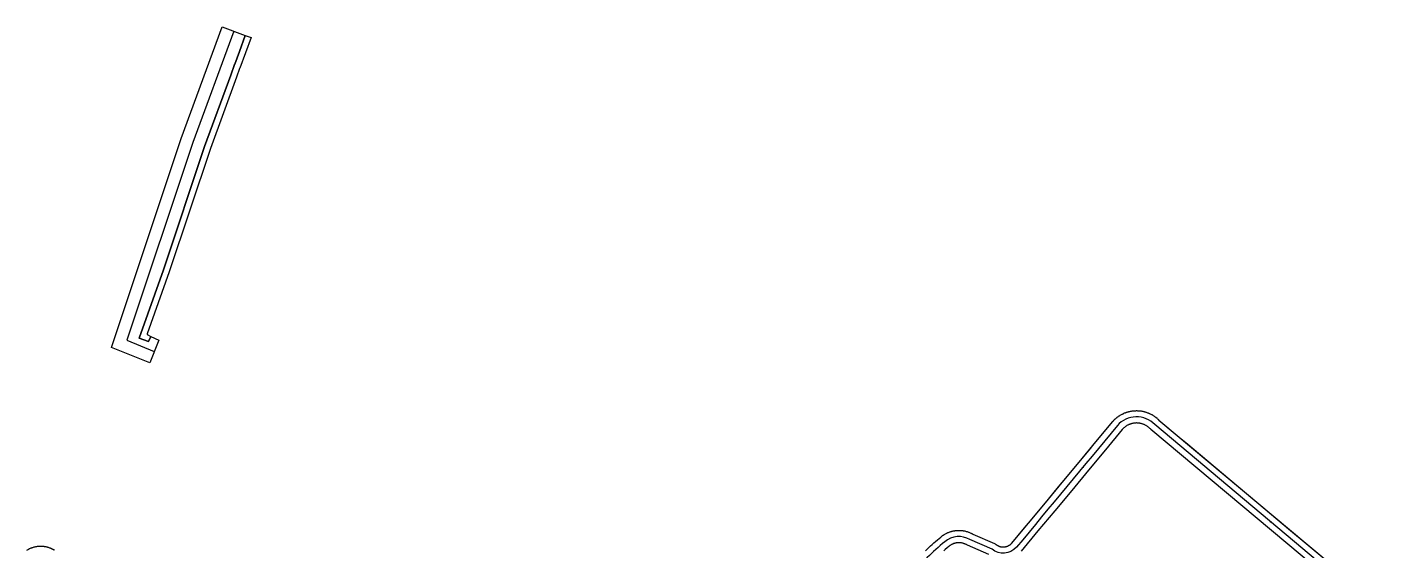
# Model space of a CAD drawing. Header units: inches. Extents: x 87993 to 113012, y 435073 to 454214.
# Drawn here: x 92687 to 93233, y 441507 to 441718 of the extents above; entities that cross this region are included whole.
import ezdxf

# ---------------------------------------------------------------- set-up
doc = ezdxf.new("R2010")
doc.units = ezdxf.units.IN
doc.header["$MEASUREMENT"] = 0
for name, color, linetype, true_color in [('As_waterkering_PLSA', 7, 'Continuous', 0x58e833), ('As_waterkering_ZES', 7, 'Continuous', 0x00e84b), ('Beschermingszone_PLSA', 7, 'Continuous', 0xa8e862), ('Grens_bebouwingsvrije_zone_ZES', 7, 'Continuous', 0xa4e805), ('Kernzone_PLSA', 7, 'Continuous', 0x4ce81c), ('Kernzone_ZES', 7, 'Continuous', 0xf3e833), ('Referentiepunten_ZES', 7, 'Continuous', 0xb0e81c)]:
    doc.layers.add(name, color=color, linetype=linetype, true_color=true_color)

msp = doc.modelspace()

# ---------------------------------------------------------------- linework, layer by layer
at = {"layer": 'As_waterkering_PLSA'}
msp.add_lwpolyline([(92770.82, 441716.54), (92754.33, 441671.47), (92727.54, 441591.44), (92738.69, 441586.91)], dxfattribs=at)
at = {"layer": 'As_waterkering_ZES'}
msp.add_lwpolyline([(93260.81, 441507.45, 0.021279), (93241.63, 441488.99, -0.517164), (93228.23, 441487.12), (93223.2, 441490.7), (93143.76, 441557.29, 0.44319), (93128.64, 441556.92, -0.001017), (93087.71, 441507.65, -0.394293), (93077.86, 441506.85), (93068.93, 441510.77, 0.322663), (93058.73, 441509.89, 0.042993), (93045.1, 441496.57), (92981.36, 441419.5), (92960.65, 441393.56), (92955.04, 441386.62)], format="xyb", dxfattribs=at)
at = {"layer": 'Beschermingszone_PLSA'}
msp.add_lwpolyline([(92735.77, 441593.82), (92737.22, 441592.91), (92736.29, 441590.96), (92732.59, 441592.34), (92742.36, 441619.96), (92759.05, 441669.82), (92769.62, 441698.72), (92771.1, 441703.09), (92771.1, 441703.09), (92771.1, 441703.09), (92771.1, 441703.09), (92771.11, 441703.1), (92771.11, 441703.1), (92771.11, 441703.1), (92771.11, 441703.1), (92771.11, 441703.1), (92771.11, 441703.1), (92771.11, 441703.1), (92771.11, 441703.1), (92771.11, 441703.1), (92771.11, 441703.1), (92771.11, 441703.1), (92771.11, 441703.1), (92771.11, 441703.1), (92771.12, 441703.1), (92771.12, 441703.1), (92771.12, 441703.1), (92771.12, 441703.1), (92771.12, 441703.11), (92771.12, 441703.11), (92771.12, 441703.11), (92771.12, 441703.11), (92771.12, 441703.11), (92771.12, 441703.11), (92771.12, 441703.11), (92771.12, 441703.11), (92771.13, 441703.11), (92771.13, 441703.11), (92771.13, 441703.11), (92771.13, 441703.11), (92771.13, 441703.11), (92771.13, 441703.11), (92771.13, 441703.11), (92771.13, 441703.11), (92771.13, 441703.11), (92771.13, 441703.12), (92771.13, 441703.12), (92771.13, 441703.12), (92771.13, 441703.12), (92771.14, 441703.12), (92771.14, 441703.12), (92771.14, 441703.12), (92771.14, 441703.12), (92771.14, 441703.12), (92771.14, 441703.12), (92771.14, 441703.12), (92771.14, 441703.12), (92771.14, 441703.12), (92771.14, 441703.12), (92771.14, 441703.12), (92771.14, 441703.12), (92771.15, 441703.12), (92771.15, 441703.13), (92771.15, 441703.13), (92771.15, 441703.13), (92771.15, 441703.13), (92771.15, 441703.13), (92771.15, 441703.13), (92771.15, 441703.13), (92771.15, 441703.13), (92771.15, 441703.13), (92771.15, 441703.13), (92771.15, 441703.13), (92771.15, 441703.13), (92771.16, 441703.13), (92771.16, 441703.13), (92771.16, 441703.13), (92771.16, 441703.13), (92771.16, 441703.13), (92771.16, 441703.13), (92771.16, 441703.14), (92771.16, 441703.14), (92771.16, 441703.14), (92771.16, 441703.14), (92771.16, 441703.14), (92771.16, 441703.14), (92771.17, 441703.14), (92771.17, 441703.14), (92771.17, 441703.14), (92771.17, 441703.14), (92771.17, 441703.14), (92771.17, 441703.14), (92771.17, 441703.14), (92771.17, 441703.14), (92771.17, 441703.14), (92771.17, 441703.14), (92771.17, 441703.14), (92771.17, 441703.15), (92771.18, 441703.15), (92771.18, 441703.15), (92771.18, 441703.15), (92771.18, 441703.15), (92771.18, 441703.15), (92771.18, 441703.15), (92771.18, 441703.15), (92771.18, 441703.15), (92771.18, 441703.15), (92771.18, 441703.15), (92771.18, 441703.15), (92771.18, 441703.15), (92771.18, 441703.15), (92771.19, 441703.15), (92771.19, 441703.15), (92771.19, 441703.15), (92771.19, 441703.15), (92771.19, 441703.16), (92771.19, 441703.16), (92771.19, 441703.16), (92771.19, 441703.16), (92771.19, 441703.16), (92771.19, 441703.16), (92771.19, 441703.16), (92771.19, 441703.16), (92771.2, 441703.16), (92771.2, 441703.16), (92771.2, 441703.16), (92771.2, 441703.16), (92771.2, 441703.16), (92771.2, 441703.16), (92771.2, 441703.16), (92771.2, 441703.16), (92771.2, 441703.16), (92771.2, 441703.16), (92771.2, 441703.17), (92771.2, 441703.17), (92771.21, 441703.17), (92771.21, 441703.17), (92771.21, 441703.17), (92771.21, 441703.17), (92771.21, 441703.17), (92771.21, 441703.17), (92771.21, 441703.17), (92771.21, 441703.17), (92771.21, 441703.17), (92771.21, 441703.17), (92771.21, 441703.17), (92771.21, 441703.17), (92771.22, 441703.17), (92771.22, 441703.17), (92771.22, 441703.17), (92771.22, 441703.17), (92771.22, 441703.18), (92771.22, 441703.18), (92771.22, 441703.18), (92771.22, 441703.18), (92771.22, 441703.18), (92771.22, 441703.18), (92771.22, 441703.18), (92771.22, 441703.18), (92771.23, 441703.18), (92771.23, 441703.18), (92771.23, 441703.18), (92771.23, 441703.18), (92771.23, 441703.18), (92771.23, 441703.18), (92771.23, 441703.18), (92771.23, 441703.18), (92771.23, 441703.18), (92771.23, 441703.18), (92771.23, 441703.19), (92771.23, 441703.19), (92771.24, 441703.19), (92771.24, 441703.19), (92771.24, 441703.19), (92771.24, 441703.19), (92771.24, 441703.19), (92771.24, 441703.19), (92771.24, 441703.19), (92771.24, 441703.19), (92771.24, 441703.19), (92771.24, 441703.19), (92771.24, 441703.19), (92771.24, 441703.19), (92771.24, 441703.19), (92771.25, 441703.19), (92771.25, 441703.19), (92771.25, 441703.19), (92771.25, 441703.2), (92771.25, 441703.2), (92771.25, 441703.2), (92771.25, 441703.2), (92771.25, 441703.2), (92771.25, 441703.2), (92771.25, 441703.2), (92771.25, 441703.2), (92771.25, 441703.2), (92771.26, 441703.2), (92771.26, 441703.2), (92771.26, 441703.2), (92771.26, 441703.2), (92771.26, 441703.2), (92771.26, 441703.2), (92771.26, 441703.2), (92771.26, 441703.2), (92771.26, 441703.2), (92771.26, 441703.2), (92771.26, 441703.21), (92771.26, 441703.21), (92771.26, 441703.21), (92773.13, 441708.29), (92775.52, 441714.82), (92777.86, 441713.96), (92773.34, 441701.6), (92773.21, 441701.51), (92771.98, 441697.89), (92761.41, 441669), (92744.72, 441619.14), (92735.83, 441594)], close=True, dxfattribs=at)
at = {"layer": 'Grens_bebouwingsvrije_zone_ZES'}
for points in [[(93050.89, 441506.28), (93051.56, 441506.92), (93052.24, 441507.55), (93052.93, 441508.18), (93053.62, 441508.8), (93054.31, 441509.41), (93055.01, 441510.02), (93055.72, 441510.63), (93056.43, 441511.23), (93057.13, 441511.81), (93057.33, 441511.98), (93057.39, 441512.02), (93057.59, 441512.18), (93057.65, 441512.23), (93057.86, 441512.38), (93057.92, 441512.43), (93058.14, 441512.57), (93058.2, 441512.62), (93058.42, 441512.76), (93058.48, 441512.8), (93058.7, 441512.93), (93058.76, 441512.97), (93058.99, 441513.1), (93059.06, 441513.14), (93059.29, 441513.26), (93059.35, 441513.29), (93059.59, 441513.41), (93059.65, 441513.44), (93059.89, 441513.55), (93059.96, 441513.58), (93060.2, 441513.68), (93060.27, 441513.7), (93060.51, 441513.8), (93060.57, 441513.82), (93060.82, 441513.91), (93060.89, 441513.93), (93061.14, 441514.01), (93061.21, 441514.04), (93061.46, 441514.11), (93061.54, 441514.13), (93061.79, 441514.19), (93061.86, 441514.21), (93062.11, 441514.27), (93062.19, 441514.28), (93062.44, 441514.33), (93062.5, 441514.34), (93062.55, 441514.35), (93062.77, 441514.38), (93062.85, 441514.39), (93063.1, 441514.43), (93063.18, 441514.44), (93063.44, 441514.46), (93063.51, 441514.47), (93063.77, 441514.49), (93063.85, 441514.49), (93064.11, 441514.5), (93064.18, 441514.51), (93064.45, 441514.51), (93064.51, 441514.51), (93064.77, 441514.5), (93064.85, 441514.5), (93065.11, 441514.49), (93065.18, 441514.48), (93065.44, 441514.46), (93065.52, 441514.46), (93065.78, 441514.43), (93065.85, 441514.42), (93066.11, 441514.39), (93066.18, 441514.37), (93066.45, 441514.33), (93066.51, 441514.32), (93066.77, 441514.27), (93066.84, 441514.25), (93067.09, 441514.19), (93067.16, 441514.18), (93067.42, 441514.11), (93067.49, 441514.09), (93067.74, 441514.02), (93067.81, 441513.99), (93068.06, 441513.91), (93068.13, 441513.89), (93068.38, 441513.8), (93068.44, 441513.78), (93068.68, 441513.68), (93068.75, 441513.65), (93068.99, 441513.55), (93069.06, 441513.52), (93069.29, 441513.41), (93069.36, 441513.38), (93069.59, 441513.26), (93069.66, 441513.23), (93069.89, 441513.1), (93069.95, 441513.07), (93070.06, 441513.01), (93078.86, 441509.14), (93079.11, 441509.02), (93079.38, 441508.84), (93079.53, 441508.72), (93079.66, 441508.63), (93079.79, 441508.54), (93079.92, 441508.46), (93080.06, 441508.38), (93080.19, 441508.31), (93080.33, 441508.24), (93080.47, 441508.18), (93080.61, 441508.12), (93080.76, 441508.06), (93080.91, 441508.01), (93081.05, 441507.97), (93081.2, 441507.93), (93081.35, 441507.89), (93081.5, 441507.86), (93081.66, 441507.84), (93081.81, 441507.82), (93081.96, 441507.8), (93082.12, 441507.79), (93082.28, 441507.79), (93082.43, 441507.79), (93082.58, 441507.79), (93082.74, 441507.8), (93082.89, 441507.82), (93083.04, 441507.84), (93083.2, 441507.86), (93083.35, 441507.89), (93083.5, 441507.93), (93083.65, 441507.97), (93083.8, 441508.01), (93083.95, 441508.06), (93084.09, 441508.11), (93084.23, 441508.17), (93084.38, 441508.24), (93084.52, 441508.31), (93084.65, 441508.38), (93084.79, 441508.45), (93084.92, 441508.54), (93085.05, 441508.62), (93085.17, 441508.71), (93085.29, 441508.8), (93085.42, 441508.9), (93085.53, 441509.01), (93085.64, 441509.11), (93085.75, 441509.22), (93085.84, 441509.31), (93091.07, 441515.58), (93092.62, 441517.45), (93098, 441523.91), (93099.45, 441525.65), (93104.81, 441532.09), (93106.28, 441533.86), (93109.01, 441537.15), (93113.1, 441542.07), (93117.81, 441547.76), (93118.11, 441548.12), (93119.91, 441550.29), (93126.72, 441558.52), (93126.77, 441558.58), (93126.96, 441558.79), (93127.01, 441558.84), (93127.2, 441559.05), (93127.25, 441559.1), (93127.45, 441559.3), (93127.5, 441559.35), (93127.71, 441559.54), (93127.76, 441559.59), (93127.97, 441559.78), (93128.02, 441559.83), (93128.24, 441560.02), (93128.29, 441560.06), (93128.51, 441560.23), (93128.57, 441560.28), (93128.79, 441560.45), (93128.85, 441560.49), (93129.08, 441560.65), (93129.13, 441560.69), (93129.37, 441560.85), (93129.43, 441560.89), (93129.67, 441561.04), (93129.73, 441561.08), (93129.97, 441561.23), (93130.02, 441561.25), (93130.28, 441561.4), (93130.34, 441561.43), (93130.59, 441561.57), (93130.65, 441561.6), (93130.91, 441561.72), (93130.97, 441561.75), (93131.23, 441561.87), (93131.29, 441561.9), (93131.55, 441562.01), (93131.62, 441562.03), (93131.88, 441562.14), (93131.94, 441562.16), (93132.21, 441562.26), (93132.28, 441562.28), (93132.55, 441562.37), (93132.62, 441562.39), (93132.89, 441562.47), (93132.95, 441562.49), (93133.14, 441562.54), (93133.23, 441562.56), (93133.3, 441562.58), (93133.57, 441562.65), (93133.64, 441562.66), (93133.92, 441562.72), (93133.99, 441562.73), (93134.27, 441562.78), (93134.33, 441562.79), (93134.61, 441562.84), (93134.68, 441562.84), (93134.96, 441562.88), (93135.03, 441562.89), (93135.32, 441562.91), (93135.39, 441562.92), (93135.67, 441562.94), (93135.74, 441562.94), (93136.02, 441562.95), (93136.09, 441562.95), (93136.39, 441562.96), (93136.44, 441562.96), (93136.73, 441562.95), (93136.8, 441562.95), (93137.08, 441562.94), (93137.15, 441562.93), (93137.43, 441562.91), (93137.5, 441562.91), (93137.79, 441562.88), (93137.85, 441562.87), (93138.14, 441562.83), (93138.2, 441562.82), (93138.48, 441562.78), (93138.54, 441562.77), (93138.75, 441562.73), (93138.83, 441562.72), (93138.9, 441562.7), (93139.18, 441562.64), (93139.25, 441562.63), (93139.52, 441562.56), (93139.59, 441562.54), (93139.86, 441562.47), (93139.93, 441562.45), (93140.2, 441562.37), (93140.27, 441562.35), (93140.54, 441562.26), (93140.6, 441562.23), (93140.87, 441562.14), (93140.93, 441562.11), (93141.2, 441562.01), (93141.26, 441561.98), (93141.52, 441561.87), (93141.59, 441561.84), (93141.84, 441561.72), (93141.91, 441561.69), (93142.16, 441561.56), (93142.22, 441561.53), (93142.47, 441561.4), (93142.53, 441561.36), (93142.79, 441561.22), (93142.84, 441561.19), (93143.08, 441561.04), (93143.14, 441561), (93143.38, 441560.85), (93143.44, 441560.81), (93143.67, 441560.65), (93143.73, 441560.61), (93143.96, 441560.44), (93144.01, 441560.4), (93144.24, 441560.23), (93144.29, 441560.19), (93144.53, 441560), (93144.57, 441559.96), (93144.78, 441559.78), (93144.83, 441559.73), (93145.04, 441559.54), (93145.09, 441559.49), (93145.3, 441559.29), (93145.35, 441559.25), (93145.46, 441559.13), (93153.64, 441552.27), (93156.3, 441550.04), (93174.2, 441535.04), (93185.08, 441525.92), (93198.69, 441514.51), (93211.38, 441503.87)], [(92687.11, 441506.5), (92687.33, 441506.63), (92687.39, 441506.67), (92687.61, 441506.8), (92687.68, 441506.84), (92687.9, 441506.96), (92687.97, 441506.99), (92688.2, 441507.1), (92688.27, 441507.14), (92688.5, 441507.24), (92688.57, 441507.27), (92688.8, 441507.37), (92688.88, 441507.4), (92689.13, 441507.49), (92689.19, 441507.51), (92689.42, 441507.6), (92689.5, 441507.62), (92689.74, 441507.69), (92689.82, 441507.72), (92690.06, 441507.78), (92690.14, 441507.8), (92690.38, 441507.86), (92690.46, 441507.88), (92690.7, 441507.93), (92690.78, 441507.94), (92691.03, 441507.99), (92691.11, 441508), (92691.36, 441508.04), (92691.43, 441508.05), (92691.68, 441508.07), (92691.76, 441508.08), (92692.01, 441508.1), (92692.09, 441508.1), (92692.34, 441508.12), (92692.42, 441508.12), (92692.69, 441508.12), (92692.75, 441508.12), (92693, 441508.12), (92693.08, 441508.11), (92693.33, 441508.1), (92693.41, 441508.1), (92693.66, 441508.08), (92693.74, 441508.07), (92693.99, 441508.04), (92694.07, 441508.03), (92694.32, 441507.99), (92694.4, 441507.98), (92694.65, 441507.94), (92694.72, 441507.92), (92694.97, 441507.87), (92695.05, 441507.85), (92695.09, 441507.84), (92695.29, 441507.79), (92695.37, 441507.77), (92695.61, 441507.7), (92695.69, 441507.68), (92695.93, 441507.61), (92696, 441507.58), (92696.25, 441507.49), (92696.31, 441507.47), (92696.55, 441507.38), (92696.62, 441507.35), (92696.85, 441507.26), (92696.92, 441507.22), (92697.15, 441507.12), (92697.22, 441507.08), (92697.45, 441506.97), (92697.52, 441506.94), (92697.74, 441506.82), (92697.81, 441506.78), (92698.03, 441506.65), (92698.1, 441506.61), (92698.31, 441506.48)]]:
    msp.add_lwpolyline(points, dxfattribs=at)
at = {"layer": 'Kernzone_PLSA'}
msp.add_lwpolyline([(92771.26, 441703.21), (92771.26, 441703.21), (92771.26, 441703.2), (92771.26, 441703.2), (92771.26, 441703.2), (92771.26, 441703.2), (92771.26, 441703.2), (92771.26, 441703.2), (92771.26, 441703.2), (92771.26, 441703.2), (92771.26, 441703.2), (92771.26, 441703.2), (92771.25, 441703.2), (92771.25, 441703.2), (92771.25, 441703.2), (92771.25, 441703.2), (92771.25, 441703.2), (92771.25, 441703.2), (92771.25, 441703.2), (92771.25, 441703.2), (92771.25, 441703.2), (92771.25, 441703.19), (92771.25, 441703.19), (92771.25, 441703.19), (92771.24, 441703.19), (92771.24, 441703.19), (92771.24, 441703.19), (92771.24, 441703.19), (92771.24, 441703.19), (92771.24, 441703.19), (92771.24, 441703.19), (92771.24, 441703.19), (92771.24, 441703.19), (92771.24, 441703.19), (92771.24, 441703.19), (92771.24, 441703.19), (92771.24, 441703.19), (92771.23, 441703.19), (92771.23, 441703.19), (92771.23, 441703.18), (92771.23, 441703.18), (92771.23, 441703.18), (92771.23, 441703.18), (92771.23, 441703.18), (92771.23, 441703.18), (92771.23, 441703.18), (92771.23, 441703.18), (92771.23, 441703.18), (92771.23, 441703.18), (92771.22, 441703.18), (92771.22, 441703.18), (92771.22, 441703.18), (92771.22, 441703.18), (92771.22, 441703.18), (92771.22, 441703.18), (92771.22, 441703.18), (92771.22, 441703.18), (92771.22, 441703.17), (92771.22, 441703.17), (92771.22, 441703.17), (92771.22, 441703.17), (92771.21, 441703.17), (92771.21, 441703.17), (92771.21, 441703.17), (92771.21, 441703.17), (92771.21, 441703.17), (92771.21, 441703.17), (92771.21, 441703.17), (92771.21, 441703.17), (92771.21, 441703.17), (92771.21, 441703.17), (92771.21, 441703.17), (92771.21, 441703.17), (92771.2, 441703.17), (92771.2, 441703.17), (92771.2, 441703.16), (92771.2, 441703.16), (92771.2, 441703.16), (92771.2, 441703.16), (92771.2, 441703.16), (92771.2, 441703.16), (92771.2, 441703.16), (92771.2, 441703.16), (92771.2, 441703.16), (92771.2, 441703.16), (92771.19, 441703.16), (92771.19, 441703.16), (92771.19, 441703.16), (92771.19, 441703.16), (92771.19, 441703.16), (92771.19, 441703.16), (92771.19, 441703.16), (92771.19, 441703.16), (92771.19, 441703.15), (92771.19, 441703.15), (92771.19, 441703.15), (92771.19, 441703.15), (92771.18, 441703.15), (92771.18, 441703.15), (92771.18, 441703.15), (92771.18, 441703.15), (92771.18, 441703.15), (92771.18, 441703.15), (92771.18, 441703.15), (92771.18, 441703.15), (92771.18, 441703.15), (92771.18, 441703.15), (92771.18, 441703.15), (92771.18, 441703.15), (92771.18, 441703.15), (92771.17, 441703.15), (92771.17, 441703.14), (92771.17, 441703.14), (92771.17, 441703.14), (92771.17, 441703.14), (92771.17, 441703.14), (92771.17, 441703.14), (92771.17, 441703.14), (92771.17, 441703.14), (92771.17, 441703.14), (92771.17, 441703.14), (92771.17, 441703.14), (92771.16, 441703.14), (92771.16, 441703.14), (92771.16, 441703.14), (92771.16, 441703.14), (92771.16, 441703.14), (92771.16, 441703.14), (92771.16, 441703.13), (92771.16, 441703.13), (92771.16, 441703.13), (92771.16, 441703.13), (92771.16, 441703.13), (92771.16, 441703.13), (92771.15, 441703.13), (92771.15, 441703.13), (92771.15, 441703.13), (92771.15, 441703.13), (92771.15, 441703.13), (92771.15, 441703.13), (92771.15, 441703.13), (92771.15, 441703.13), (92771.15, 441703.13), (92771.15, 441703.13), (92771.15, 441703.13), (92771.15, 441703.13), (92771.15, 441703.12), (92771.14, 441703.12), (92771.14, 441703.12), (92771.14, 441703.12), (92771.14, 441703.12), (92771.14, 441703.12), (92771.14, 441703.12), (92771.14, 441703.12), (92771.14, 441703.12), (92771.14, 441703.12), (92771.14, 441703.12), (92771.14, 441703.12), (92771.14, 441703.12), (92771.13, 441703.12), (92771.13, 441703.12), (92771.13, 441703.12), (92771.13, 441703.12), (92771.13, 441703.11), (92771.13, 441703.11), (92771.13, 441703.11), (92771.13, 441703.11), (92771.13, 441703.11), (92771.13, 441703.11), (92771.13, 441703.11), (92771.13, 441703.11), (92771.13, 441703.11), (92771.12, 441703.11), (92771.12, 441703.11), (92771.12, 441703.11), (92771.12, 441703.11), (92771.12, 441703.11), (92771.12, 441703.11), (92771.12, 441703.11), (92771.12, 441703.11), (92771.12, 441703.1), (92771.12, 441703.1), (92771.12, 441703.1), (92771.12, 441703.1), (92771.11, 441703.1), (92771.11, 441703.1), (92771.11, 441703.1), (92771.11, 441703.1), (92771.11, 441703.1), (92771.11, 441703.1), (92771.11, 441703.1), (92771.11, 441703.1), (92771.11, 441703.1), (92771.11, 441703.1), (92771.11, 441703.1), (92771.11, 441703.1), (92771.11, 441703.1), (92771.1, 441703.09), (92771.1, 441703.09), (92771.1, 441703.09), (92771.1, 441703.09), (92771.1, 441703.09), (92769.62, 441698.72), (92759.05, 441669.82), (92742.36, 441619.96), (92732.59, 441592.34), (92736.29, 441590.96), (92737.22, 441592.91), (92740.57, 441591.55), (92736.81, 441582.28), (92721.31, 441588.57), (92749.61, 441673.13), (92766.13, 441718.26), (92775.52, 441714.82), (92773.13, 441708.29)], close=True, dxfattribs=at)
at = {"layer": 'Kernzone_ZES'}
for points in [[(93050.89, 441506.28), (93051.56, 441506.92), (93052.24, 441507.55), (93052.93, 441508.18), (93053.62, 441508.8), (93054.31, 441509.41), (93055.01, 441510.02), (93055.72, 441510.63), (93056.43, 441511.23), (93057.13, 441511.81), (93057.33, 441511.98), (93057.39, 441512.02), (93057.59, 441512.18), (93057.65, 441512.23), (93057.86, 441512.38), (93057.92, 441512.43), (93058.14, 441512.57), (93058.2, 441512.62), (93058.42, 441512.76), (93058.48, 441512.8), (93058.7, 441512.93), (93058.76, 441512.97), (93058.99, 441513.1), (93059.06, 441513.14), (93059.29, 441513.26), (93059.35, 441513.29), (93059.59, 441513.41), (93059.65, 441513.44), (93059.89, 441513.55), (93059.96, 441513.58), (93060.2, 441513.68), (93060.27, 441513.7), (93060.51, 441513.8), (93060.57, 441513.82), (93060.82, 441513.91), (93060.89, 441513.93), (93061.14, 441514.01), (93061.21, 441514.04), (93061.46, 441514.11), (93061.54, 441514.13), (93061.79, 441514.19), (93061.86, 441514.21), (93062.11, 441514.27), (93062.19, 441514.28), (93062.44, 441514.33), (93062.5, 441514.34), (93062.77, 441514.38), (93062.85, 441514.39), (93063.1, 441514.43), (93063.18, 441514.44), (93063.44, 441514.46), (93063.51, 441514.47), (93063.77, 441514.49), (93063.85, 441514.49), (93064.11, 441514.5), (93064.18, 441514.51), (93064.45, 441514.51), (93064.51, 441514.51), (93064.77, 441514.5), (93064.85, 441514.5), (93065.11, 441514.49), (93065.18, 441514.48), (93065.44, 441514.46), (93065.52, 441514.46), (93065.78, 441514.43), (93065.85, 441514.42), (93066.11, 441514.39), (93066.18, 441514.37), (93066.45, 441514.33), (93066.51, 441514.32), (93066.77, 441514.27), (93066.84, 441514.25), (93067.09, 441514.19), (93067.16, 441514.18), (93067.42, 441514.11), (93067.49, 441514.09), (93067.74, 441514.02), (93067.81, 441513.99), (93068.06, 441513.91), (93068.13, 441513.89), (93068.38, 441513.8), (93068.44, 441513.78), (93068.68, 441513.68), (93068.75, 441513.65), (93068.99, 441513.55), (93069.06, 441513.52), (93069.29, 441513.41), (93069.36, 441513.38), (93069.59, 441513.26), (93069.66, 441513.23), (93069.89, 441513.1), (93069.95, 441513.07), (93070.06, 441513.01), (93078.86, 441509.14), (93079.11, 441509.02), (93079.38, 441508.84), (93079.53, 441508.72), (93079.66, 441508.63), (93079.79, 441508.54), (93079.92, 441508.46), (93080.06, 441508.38), (93080.19, 441508.31), (93080.33, 441508.24), (93080.47, 441508.18), (93080.61, 441508.12), (93080.76, 441508.06), (93080.91, 441508.01), (93081.05, 441507.97), (93081.2, 441507.93), (93081.35, 441507.89), (93081.5, 441507.86), (93081.66, 441507.84), (93081.81, 441507.82), (93081.96, 441507.8), (93082.12, 441507.79), (93082.28, 441507.79), (93082.43, 441507.79), (93082.58, 441507.79), (93082.74, 441507.8), (93082.89, 441507.82), (93083.04, 441507.84), (93083.2, 441507.86), (93083.35, 441507.89), (93083.5, 441507.93), (93083.65, 441507.97), (93083.8, 441508.01), (93083.95, 441508.06), (93084.09, 441508.11), (93084.23, 441508.17), (93084.38, 441508.24), (93084.52, 441508.31), (93084.65, 441508.38), (93084.79, 441508.45), (93084.92, 441508.54), (93085.05, 441508.62), (93085.17, 441508.71), (93085.29, 441508.8), (93085.42, 441508.9), (93085.53, 441509.01), (93085.64, 441509.11), (93085.75, 441509.22), (93085.84, 441509.31), (93092.62, 441517.45), (93099.45, 441525.65), (93106.28, 441533.86), (93113.1, 441542.07), (93119.91, 441550.29), (93126.72, 441558.52), (93126.77, 441558.58), (93126.96, 441558.79), (93127.01, 441558.84), (93127.2, 441559.05), (93127.25, 441559.1), (93127.45, 441559.3), (93127.5, 441559.35), (93127.71, 441559.54), (93127.76, 441559.59), (93127.97, 441559.78), (93128.02, 441559.83), (93128.24, 441560.02), (93128.29, 441560.06), (93128.51, 441560.23), (93128.57, 441560.28), (93128.79, 441560.45), (93128.85, 441560.49), (93129.08, 441560.65), (93129.13, 441560.69), (93129.37, 441560.85), (93129.43, 441560.89), (93129.67, 441561.04), (93129.73, 441561.08), (93129.97, 441561.23), (93130.02, 441561.25), (93130.28, 441561.4), (93130.34, 441561.43), (93130.59, 441561.57), (93130.65, 441561.6), (93130.91, 441561.72), (93130.97, 441561.75), (93131.23, 441561.87), (93131.29, 441561.9), (93131.55, 441562.01), (93131.62, 441562.03), (93131.88, 441562.14), (93131.94, 441562.16), (93132.21, 441562.26), (93132.28, 441562.28), (93132.55, 441562.37), (93132.62, 441562.39), (93132.89, 441562.47), (93132.95, 441562.49), (93133.23, 441562.56), (93133.3, 441562.58), (93133.57, 441562.65), (93133.64, 441562.66), (93133.92, 441562.72), (93133.99, 441562.73), (93134.27, 441562.78), (93134.33, 441562.79), (93134.61, 441562.84), (93134.68, 441562.84), (93134.96, 441562.88), (93135.03, 441562.89), (93135.32, 441562.91), (93135.39, 441562.92), (93135.67, 441562.94), (93135.74, 441562.94), (93136.02, 441562.95), (93136.09, 441562.95), (93136.39, 441562.96), (93136.44, 441562.96), (93136.73, 441562.95), (93136.8, 441562.95), (93137.08, 441562.94), (93137.15, 441562.93), (93137.43, 441562.91), (93137.5, 441562.91), (93137.79, 441562.88), (93137.85, 441562.87), (93138.14, 441562.83), (93138.2, 441562.82), (93138.48, 441562.78), (93138.54, 441562.77), (93138.83, 441562.72), (93138.9, 441562.7), (93139.18, 441562.64), (93139.25, 441562.63), (93139.52, 441562.56), (93139.59, 441562.54), (93139.86, 441562.47), (93139.93, 441562.45), (93140.2, 441562.37), (93140.27, 441562.35), (93140.54, 441562.26), (93140.6, 441562.23), (93140.87, 441562.14), (93140.93, 441562.11), (93141.2, 441562.01), (93141.26, 441561.98), (93141.52, 441561.87), (93141.59, 441561.84), (93141.84, 441561.72), (93141.91, 441561.69), (93142.16, 441561.56), (93142.22, 441561.53), (93142.47, 441561.4), (93142.53, 441561.36), (93142.79, 441561.22), (93142.84, 441561.19), (93143.08, 441561.04), (93143.14, 441561), (93143.38, 441560.85), (93143.44, 441560.81), (93143.67, 441560.65), (93143.73, 441560.61), (93143.96, 441560.44), (93144.01, 441560.4), (93144.24, 441560.23), (93144.29, 441560.19), (93144.53, 441560), (93144.57, 441559.96), (93144.78, 441559.78), (93144.83, 441559.73), (93145.04, 441559.54), (93145.09, 441559.49), (93145.3, 441559.29), (93145.35, 441559.25), (93145.46, 441559.13), (93224.73, 441492.68)], [(93221.6, 441488.78), (93142.15, 441555.38), (93141.97, 441555.54), (93141.8, 441555.72), (93141.65, 441555.87), (93141.49, 441556.01), (93141.33, 441556.15), (93141.16, 441556.29), (93140.99, 441556.42), (93140.81, 441556.55), (93140.64, 441556.67), (93140.46, 441556.78), (93140.28, 441556.89), (93140.09, 441557), (93139.9, 441557.1), (93139.71, 441557.2), (93139.51, 441557.29), (93139.32, 441557.37), (93139.12, 441557.45), (93138.92, 441557.53), (93138.72, 441557.59), (93138.51, 441557.66), (93138.3, 441557.71), (93138.09, 441557.76), (93137.89, 441557.81), (93137.68, 441557.85), (93137.46, 441557.88), (93137.25, 441557.91), (93137.04, 441557.93), (93136.82, 441557.94), (93136.61, 441557.95), (93136.39, 441557.96), (93136.18, 441557.96), (93135.97, 441557.95), (93135.76, 441557.93), (93135.54, 441557.91), (93135.32, 441557.89), (93135.12, 441557.85), (93134.9, 441557.82), (93134.69, 441557.77), (93134.48, 441557.72), (93134.28, 441557.67), (93134.07, 441557.61), (93133.87, 441557.54), (93133.67, 441557.47), (93133.47, 441557.39), (93133.27, 441557.31), (93133.07, 441557.22), (93132.88, 441557.12), (93132.69, 441557.02), (93132.51, 441556.92), (93132.33, 441556.81), (93132.14, 441556.69), (93131.97, 441556.57), (93131.79, 441556.45), (93131.62, 441556.32), (93131.46, 441556.19), (93131.29, 441556.05), (93131.13, 441555.9), (93130.98, 441555.75), (93130.82, 441555.6), (93130.68, 441555.45), (93130.54, 441555.29), (93123.76, 441547.1), (93116.95, 441538.88), (93110.12, 441530.66), (93103.3, 441522.45), (93096.47, 441514.25), (93089.63, 441506.04)], [(92687.11, 441506.5), (92687.33, 441506.63), (92687.39, 441506.67), (92687.61, 441506.8), (92687.68, 441506.84), (92687.9, 441506.96), (92687.97, 441506.99), (92688.2, 441507.1), (92688.27, 441507.14), (92688.5, 441507.24), (92688.57, 441507.27), (92688.8, 441507.37), (92688.88, 441507.4), (92689.13, 441507.49), (92689.19, 441507.51), (92689.42, 441507.6), (92689.5, 441507.62), (92689.74, 441507.69), (92689.82, 441507.72), (92690.06, 441507.78), (92690.14, 441507.8), (92690.38, 441507.86), (92690.46, 441507.88), (92690.7, 441507.93), (92690.78, 441507.94), (92691.03, 441507.99), (92691.11, 441508), (92691.36, 441508.04), (92691.43, 441508.05), (92691.68, 441508.07), (92691.76, 441508.08), (92692.01, 441508.1), (92692.09, 441508.1), (92692.34, 441508.12), (92692.42, 441508.12), (92692.69, 441508.12), (92692.75, 441508.12), (92693, 441508.12), (92693.08, 441508.11), (92693.33, 441508.1), (92693.41, 441508.1), (92693.66, 441508.08), (92693.74, 441508.07), (92693.99, 441508.04), (92694.07, 441508.03), (92694.32, 441507.99), (92694.4, 441507.98), (92694.65, 441507.94), (92694.72, 441507.92), (92694.97, 441507.87), (92695.05, 441507.85), (92695.29, 441507.79), (92695.37, 441507.77), (92695.61, 441507.7), (92695.69, 441507.68), (92695.93, 441507.61), (92696, 441507.58), (92696.25, 441507.49), (92696.31, 441507.47), (92696.55, 441507.38), (92696.62, 441507.35), (92696.85, 441507.26), (92696.92, 441507.22), (92697.15, 441507.12), (92697.22, 441507.08), (92697.45, 441506.97), (92697.52, 441506.94), (92697.74, 441506.82), (92697.81, 441506.78), (92698.03, 441506.65), (92698.1, 441506.61), (92698.31, 441506.48)], [(93076.59, 441504.68), (93067.93, 441508.48), (93067.68, 441508.61), (93067.49, 441508.72), (93067.33, 441508.81), (93067.16, 441508.89), (93066.99, 441508.97), (93066.82, 441509.04), (93066.64, 441509.11), (93066.47, 441509.17), (93066.29, 441509.23), (93066.11, 441509.28), (93065.94, 441509.33), (93065.76, 441509.37), (93065.57, 441509.41), (93065.39, 441509.44), (93065.2, 441509.46), (93065.02, 441509.48), (93064.83, 441509.5), (93064.65, 441509.51), (93064.46, 441509.51), (93064.28, 441509.51), (93064.09, 441509.5), (93063.9, 441509.49), (93063.72, 441509.47), (93063.54, 441509.44), (93063.35, 441509.41), (93063.17, 441509.38), (93062.99, 441509.34), (93062.81, 441509.29), (93062.63, 441509.24), (93062.45, 441509.18), (93062.27, 441509.12), (93062.1, 441509.05), (93061.93, 441508.98), (93061.76, 441508.9), (93061.6, 441508.82), (93061.43, 441508.73), (93061.27, 441508.64), (93061.11, 441508.55), (93060.95, 441508.44), (93060.8, 441508.34), (93060.65, 441508.23), (93060.51, 441508.11), (93060.33, 441507.97), (93059.64, 441507.39), (93058.95, 441506.82), (93058.29, 441506.25)]]:
    msp.add_lwpolyline(points, dxfattribs=at)
at = {"layer": 'Referentiepunten_ZES'}
for p in [(93114.74, 441540.13), (93190.64, 441517.99)]:
    msp.add_point(p, dxfattribs=at)

doc.saveas('drawing.dxf')
